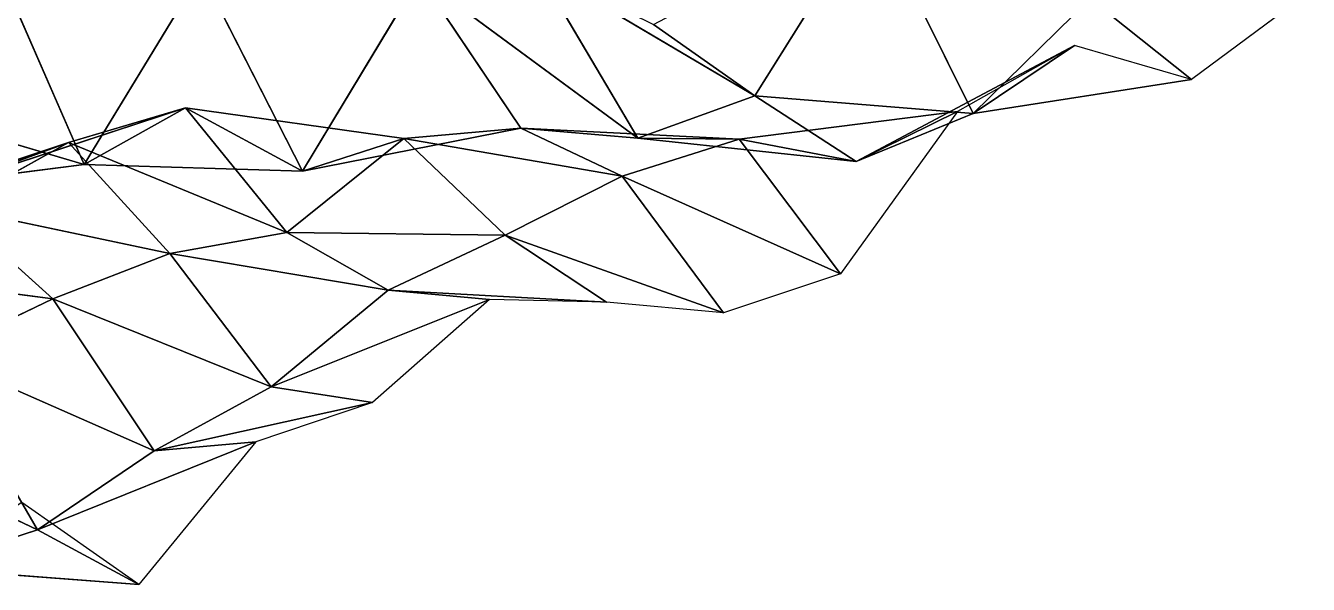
# Model space of a CAD drawing. Header units: metres. Extents: x -3703 to 431, y -1555 to 134.
# Drawn here: x 82.7 to 229.9, y -57.8 to 6.3 of the extents above; entities that cross this region are included whole.
import ezdxf

# ---------------------------------------------------------------- set-up
doc = ezdxf.new("R2010")
doc.units = ezdxf.units.M

msp = doc.modelspace()

# ---------------------------------------------------------------- linework, layer by layer
for p, q in [((179.77988, 19.69754, -864.0957), (166.36346, -1.74118, -886.79736)), ((166.36346, -1.74118, -886.79736), (179.77988, 19.69754, -864.0957)), ((179.77988, 19.69754, -864.0957), (191.40741, -3.749069, -899.17957)), ((191.40741, -3.749069, -899.17957), (179.77988, 19.69754, -864.0957)), ((77.81516, 17.0215, -879.9946), (89.442726, -9.597824, -914.369)), ((89.442726, -9.597824, -914.369), (77.81516, 17.0215, -879.9946)), ((102.85912, 12.481178, -891.81055), (89.442726, -9.597824, -914.369)), ((89.442726, -9.597824, -914.369), (102.85912, 12.481178, -891.81055)), ((102.85912, 12.481178, -891.81055), (114.48669, -10.363068, -927.02905)), ((114.48669, -10.363068, -927.02905), (102.85912, 12.481178, -891.81055)), ((127.90308, 11.897034, -904.5111), (114.48669, -10.363068, -927.02905)), ((114.48669, -10.363068, -927.02905), (127.90308, 11.897034, -904.5111)), ((152.94705, -6.576218, -913.2117), (127.90308, 11.897034, -904.5111)), ((127.90308, 11.897034, -904.5111), (139.53067, -5.438736, -940.9614)), ((139.53067, -5.438736, -940.9614), (127.90308, 11.897034, -904.5111)), ((127.90308, 11.897034, -904.5111), (152.94705, -6.576218, -913.2117)), ((166.36346, -1.74118, -886.79736), (141.31949, 13.107742, -877.2864)), ((141.31949, 13.107742, -877.2864), (152.94705, -6.576218, -913.2117)), ((152.94705, -6.576218, -913.2117), (141.31949, 13.107742, -877.2864)), ((141.31949, 13.107742, -877.2864), (166.36346, -1.74118, -886.79736)), ((204.82382, 9.460709, -874.6378), (191.40741, -3.749069, -899.17957)), ((191.40741, -3.749069, -899.17957), (204.82382, 9.460709, -874.6378)), ((204.82382, 9.460709, -874.6378), (216.45139, 0.148438, -912.8823)), ((216.45139, 0.148438, -912.8823), (204.82382, 9.460709, -874.6378)), ((229.8678, 10.1213, -887.6168), (216.45139, 0.148438, -912.8823)), ((154.7359, 6.451233, -848.3025), (166.36346, -1.74118, -886.79736)), ((166.36346, -1.74118, -886.79736), (154.7359, 6.451233, -848.3025)), ((203.03497, 4.066208, -941.2538), (177.991, -9.268188, -925.4409)), ((177.991, -9.268188, -925.4409), (203.03497, 4.066208, -941.2538)), ((203.03497, 4.066208, -941.2538), (189.61859, -3.504227, -967.0564)), ((191.40741, -3.749069, -899.17957), (203.03497, 4.066208, -941.2538)), ((203.03497, 4.066208, -941.2538), (191.40741, -3.749069, -899.17957)), ((216.45139, 0.148438, -912.8823), (203.03497, 4.066208, -941.2538)), ((216.45139, 0.148438, -912.8823), (191.40741, -3.749069, -899.17957)), ((191.40741, -3.749069, -899.17957), (216.45139, 0.148438, -912.8823)), ((89.442726, -9.597824, -914.369), (64.398766, -2.224915, -903.1864)), ((64.398766, -2.224915, -903.1864), (89.442726, -9.597824, -914.369)), ((166.36346, -1.74118, -886.79736), (152.94705, -6.576218, -913.2117)), ((152.94705, -6.576218, -913.2117), (166.36346, -1.74118, -886.79736)), ((191.40741, -3.749069, -899.17957), (166.36346, -1.74118, -886.79736)), ((166.36346, -1.74118, -886.79736), (177.991, -9.268188, -925.4409)), ((177.991, -9.268188, -925.4409), (166.36346, -1.74118, -886.79736)), ((166.36346, -1.74118, -886.79736), (191.40741, -3.749069, -899.17957)), ((101.07026, -3.104477, -956.1476), (76.0263, -11.328552, -941.4774)), ((76.0263, -11.328552, -941.4774), (101.07026, -3.104477, -956.1476)), ((101.07026, -3.104477, -956.1476), (87.65388, -7.070679, -982.7562)), ((87.65388, -7.070679, -982.7562), (101.07026, -3.104477, -956.1476)), ((89.442726, -9.597824, -914.369), (101.07026, -3.104477, -956.1476)), ((101.07026, -3.104477, -956.1476), (89.442726, -9.597824, -914.369)), ((114.48669, -10.363068, -927.02905), (101.07026, -3.104477, -956.1476)), ((126.114235, -6.631104, -968.1902), (101.07026, -3.104477, -956.1476)), ((101.07026, -3.104477, -956.1476), (114.48669, -10.363068, -927.02905)), ((101.07026, -3.104477, -956.1476), (112.69785, -17.40155, -993.27734)), ((112.69785, -17.40155, -993.27734), (101.07026, -3.104477, -956.1476)), ((101.07026, -3.104477, -956.1476), (126.114235, -6.631104, -968.1902)), ((189.61859, -3.504227, -967.0564), (164.57462, -6.707474, -953.5089)), ((164.57462, -6.707474, -953.5089), (189.61859, -3.504227, -967.0564)), ((189.61859, -3.504227, -967.0564), (176.20215, -22.16072, -990.3801)), ((177.991, -9.268188, -925.4409), (189.61859, -3.504227, -967.0564)), ((189.61859, -3.504227, -967.0564), (177.991, -9.268188, -925.4409)), ((191.40741, -3.749069, -899.17957), (177.991, -9.268188, -925.4409)), ((177.991, -9.268188, -925.4409), (191.40741, -3.749069, -899.17957)), ((139.53067, -5.438736, -940.9614), (114.48669, -10.363068, -927.02905)), ((114.48669, -10.363068, -927.02905), (139.53067, -5.438736, -940.9614)), ((139.53067, -5.438736, -940.9614), (126.114235, -6.631104, -968.1902)), ((126.114235, -6.631104, -968.1902), (139.53067, -5.438736, -940.9614)), ((152.94705, -6.576218, -913.2117), (139.53067, -5.438736, -940.9614)), ((164.57462, -6.707474, -953.5089), (139.53067, -5.438736, -940.9614)), ((139.53067, -5.438736, -940.9614), (152.94705, -6.576218, -913.2117)), ((139.53067, -5.438736, -940.9614), (151.15817, -10.939789, -980.058)), ((151.15817, -10.939789, -980.058), (139.53067, -5.438736, -940.9614)), ((139.53067, -5.438736, -940.9614), (164.57462, -6.707474, -953.5089)), ((87.65388, -7.070679, -982.7562), (62.609917, -15.452164, -968.0508)), ((62.609917, -15.452164, -968.0508), (87.65388, -7.070679, -982.7562)), ((87.65388, -7.070679, -982.7562), (74.237465, -14.534515, -1008.58264)), ((74.237465, -14.534515, -1008.58264), (87.65388, -7.070679, -982.7562)), ((76.0263, -11.328552, -941.4774), (87.65388, -7.070679, -982.7562)), ((87.65388, -7.070679, -982.7562), (76.0263, -11.328552, -941.4774)), ((112.69785, -17.40155, -993.27734), (87.65388, -7.070679, -982.7562)), ((87.65388, -7.070679, -982.7562), (99.28144, -19.81958, -1020.2322)), ((99.28144, -19.81958, -1020.2322), (87.65388, -7.070679, -982.7562)), ((87.65388, -7.070679, -982.7562), (112.69785, -17.40155, -993.27734)), ((126.114235, -6.631104, -968.1902), (112.69785, -17.40155, -993.27734)), ((112.69785, -17.40155, -993.27734), (126.114235, -6.631104, -968.1902)), ((114.48669, -10.363068, -927.02905), (126.114235, -6.631104, -968.1902)), ((126.114235, -6.631104, -968.1902), (114.48669, -10.363068, -927.02905)), ((151.15817, -10.939789, -980.058), (126.114235, -6.631104, -968.1902)), ((126.114235, -6.631104, -968.1902), (137.74179, -17.695435, -1006.04285)), ((137.74179, -17.695435, -1006.04285), (126.114235, -6.631104, -968.1902)), ((126.114235, -6.631104, -968.1902), (151.15817, -10.939789, -980.058)), ((164.57462, -6.707474, -953.5089), (151.15817, -10.939789, -980.058)), ((151.15817, -10.939789, -980.058), (164.57462, -6.707474, -953.5089)), ((177.991, -9.268188, -925.4409), (152.94705, -6.576218, -913.2117)), ((152.94705, -6.576218, -913.2117), (164.57462, -6.707474, -953.5089)), ((164.57462, -6.707474, -953.5089), (152.94705, -6.576218, -913.2117)), ((152.94705, -6.576218, -913.2117), (177.991, -9.268188, -925.4409)), ((177.991, -9.268188, -925.4409), (164.57462, -6.707474, -953.5089)), ((164.57462, -6.707474, -953.5089), (177.991, -9.268188, -925.4409)), ((164.57462, -6.707474, -953.5089), (176.20215, -22.16072, -990.3801)), ((176.20215, -22.16072, -990.3801), (164.57462, -6.707474, -953.5089)), ((89.442726, -9.597824, -914.369), (76.0263, -11.328552, -941.4774)), ((76.0263, -11.328552, -941.4774), (89.442726, -9.597824, -914.369)), ((114.48669, -10.363068, -927.02905), (89.442726, -9.597824, -914.369)), ((89.442726, -9.597824, -914.369), (114.48669, -10.363068, -927.02905)), ((151.15817, -10.939789, -980.058), (137.74179, -17.695435, -1006.04285)), ((137.74179, -17.695435, -1006.04285), (151.15817, -10.939789, -980.058)), ((176.20215, -22.16072, -990.3801), (151.15817, -10.939789, -980.058)), ((151.15817, -10.939789, -980.058), (162.78577, -26.64415, -1016.87305)), ((162.78577, -26.64415, -1016.87305), (151.15817, -10.939789, -980.058)), ((151.15817, -10.939789, -980.058), (176.20215, -22.16072, -990.3801)), ((99.28144, -19.81958, -1020.2322), (74.237465, -14.534515, -1008.58264)), ((74.237465, -14.534515, -1008.58264), (85.86503, -25.01738, -1046.5653)), ((85.86503, -25.01738, -1046.5653), (74.237465, -14.534515, -1008.58264)), ((74.237465, -14.534515, -1008.58264), (99.28144, -19.81958, -1020.2322)), ((112.69785, -17.40155, -993.27734), (99.28144, -19.81958, -1020.2322)), ((99.28144, -19.81958, -1020.2322), (112.69785, -17.40155, -993.27734)), ((137.74179, -17.695435, -1006.04285), (112.69785, -17.40155, -993.27734)), ((112.69785, -17.40155, -993.27734), (124.325386, -24.02684, -1032.1226)), ((124.325386, -24.02684, -1032.1226), (112.69785, -17.40155, -993.27734)), ((112.69785, -17.40155, -993.27734), (137.74179, -17.695435, -1006.04285)), ((137.74179, -17.695435, -1006.04285), (124.325386, -24.02684, -1032.1226)), ((124.325386, -24.02684, -1032.1226), (137.74179, -17.695435, -1006.04285)), ((162.78577, -26.64415, -1016.87305), (137.74179, -17.695435, -1006.04285)), ((137.74179, -17.695435, -1006.04285), (149.36935, -25.419434, -1044.6423)), ((149.36935, -25.419434, -1044.6423), (137.74179, -17.695435, -1006.04285)), ((137.74179, -17.695435, -1006.04285), (162.78577, -26.64415, -1016.87305)), ((99.28144, -19.81958, -1020.2322), (85.86503, -25.01738, -1046.5653)), ((85.86503, -25.01738, -1046.5653), (99.28144, -19.81958, -1020.2322)), ((124.325386, -24.02684, -1032.1226), (99.28144, -19.81958, -1020.2322)), ((99.28144, -19.81958, -1020.2322), (110.90897, -35.10092, -1057.1417)), ((110.90897, -35.10092, -1057.1417), (99.28144, -19.81958, -1020.2322)), ((99.28144, -19.81958, -1020.2322), (124.325386, -24.02684, -1032.1226)), ((85.86503, -25.01738, -1046.5653), (60.821053, -21.783234, -1034.4573)), ((60.821053, -21.783234, -1034.4573), (85.86503, -25.01738, -1046.5653)), ((176.20215, -22.16072, -990.3801), (162.78577, -26.64415, -1016.87305)), ((124.325386, -24.02684, -1032.1226), (110.90897, -35.10092, -1057.1417)), ((110.90897, -35.10092, -1057.1417), (124.325386, -24.02684, -1032.1226)), ((149.36935, -25.419434, -1044.6423), (124.325386, -24.02684, -1032.1226)), ((124.325386, -24.02684, -1032.1226), (135.95294, -25.11525, -1072.2058)), ((135.95294, -25.11525, -1072.2058), (124.325386, -24.02684, -1032.1226)), ((124.325386, -24.02684, -1032.1226), (149.36935, -25.419434, -1044.6423)), ((85.86503, -25.01738, -1046.5653), (72.448616, -31.43193, -1072.6265)), ((72.448616, -31.43193, -1072.6265), (85.86503, -25.01738, -1046.5653)), ((110.90897, -35.10092, -1057.1417), (85.86503, -25.01738, -1046.5653)), ((85.86503, -25.01738, -1046.5653), (97.49256, -42.451874, -1082.9935)), ((97.49256, -42.451874, -1082.9935), (85.86503, -25.01738, -1046.5653)), ((85.86503, -25.01738, -1046.5653), (110.90897, -35.10092, -1057.1417)), ((135.95294, -25.11525, -1072.2058), (110.90897, -35.10092, -1057.1417)), ((110.90897, -35.10092, -1057.1417), (135.95294, -25.11525, -1072.2058)), ((135.95294, -25.11525, -1072.2058), (122.53654, -36.914856, -1097.0629)), ((149.36935, -25.419434, -1044.6423), (135.95294, -25.11525, -1072.2058)), ((162.78577, -26.64415, -1016.87305), (149.36935, -25.419434, -1044.6423)), ((97.49256, -42.451874, -1082.9935), (72.448616, -31.43193, -1072.6265)), ((72.448616, -31.43193, -1072.6265), (84.07615, -51.537506, -1108.4574)), ((84.07615, -51.537506, -1108.4574), (72.448616, -31.43193, -1072.6265)), ((72.448616, -31.43193, -1072.6265), (97.49256, -42.451874, -1082.9935)), ((110.90897, -35.10092, -1057.1417), (97.49256, -42.451874, -1082.9935)), ((97.49256, -42.451874, -1082.9935), (110.90897, -35.10092, -1057.1417)), ((110.90897, -35.10092, -1057.1417), (122.53654, -36.914856, -1097.0629)), ((122.53654, -36.914856, -1097.0629), (110.90897, -35.10092, -1057.1417)), ((122.53654, -36.914856, -1097.0629), (97.49256, -42.451874, -1082.9935)), ((97.49256, -42.451874, -1082.9935), (122.53654, -36.914856, -1097.0629)), ((122.53654, -36.914856, -1097.0629), (109.120125, -41.41272, -1123.5526)), ((84.07615, -51.537506, -1108.4574), (59.032204, -39.607803, -1098.2937)), ((59.032204, -39.607803, -1098.2937), (84.07615, -51.537506, -1108.4574)), ((109.120125, -41.41272, -1123.5526), (84.07615, -51.537506, -1108.4574)), ((84.07615, -51.537506, -1108.4574), (109.120125, -41.41272, -1123.5526)), ((97.49256, -42.451874, -1082.9935), (84.07615, -51.537506, -1108.4574)), ((84.07615, -51.537506, -1108.4574), (97.49256, -42.451874, -1082.9935)), ((109.120125, -41.41272, -1123.5526), (95.70371, -57.788437, -1147.3864)), ((97.49256, -42.451874, -1082.9935), (109.120125, -41.41272, -1123.5526)), ((109.120125, -41.41272, -1123.5526), (97.49256, -42.451874, -1082.9935)), ((95.70371, -57.788437, -1147.3864), (82.2873, -48.391663, -1176.9829)), ((84.07615, -51.537506, -1108.4574), (70.65974, -55.901184, -1134.977)), ((70.65974, -55.901184, -1134.977), (84.07615, -51.537506, -1108.4574)), ((84.07615, -51.537506, -1108.4574), (95.70371, -57.788437, -1147.3864)), ((95.70371, -57.788437, -1147.3864), (84.07615, -51.537506, -1108.4574)), ((95.70371, -57.788437, -1147.3864), (70.65974, -55.901184, -1134.977)), ((70.65974, -55.901184, -1134.977), (95.70371, -57.788437, -1147.3864))]:
    msp.add_line(p, q)
for points in [[(166.36346, -1.74118, -886.79736), (154.7359, 6.451233, -848.3025), (179.77988, 19.69754, -864.0957), (179.77998, 19.69764, -864.0956)], [(179.77988, 19.69754, -864.0957), (191.40741, -3.749069, -899.17957), (166.36346, -1.74118, -886.79736), (166.36357, -1.74108, -886.79724)], [(191.40741, -3.749069, -899.17957), (179.77988, 19.69754, -864.0957), (204.82382, 9.460709, -874.6378), (204.82393, 9.460809, -874.6377)], [(77.81516, 17.0215, -879.9946), (89.442726, -9.597824, -914.369), (64.398766, -2.224915, -903.1864), (64.398865, -2.224815, -903.1863)], [(89.442726, -9.597824, -914.369), (77.81516, 17.0215, -879.9946), (102.85912, 12.481178, -891.81055), (102.85922, 12.481278, -891.8104)], [(102.85912, 12.481178, -891.81055), (114.48669, -10.363068, -927.02905), (89.442726, -9.597824, -914.369), (89.442825, -9.597724, -914.3689)], [(114.48669, -10.363068, -927.02905), (102.85912, 12.481178, -891.81055), (127.90308, 11.897034, -904.5111), (127.90318, 11.897134, -904.511)], [(127.90308, 11.897034, -904.5111), (139.53067, -5.438736, -940.9614), (114.48669, -10.363068, -927.02905), (114.486786, -10.362967, -927.02893)], [(141.31949, 13.107742, -877.2864), (152.94705, -6.576218, -913.2117), (127.90308, 11.897034, -904.5111), (127.90318, 11.897134, -904.511)], [(139.53067, -5.438736, -940.9614), (127.90308, 11.897034, -904.5111), (152.94705, -6.576218, -913.2117), (152.94716, -6.576117, -913.21155)], [(154.7359, 6.451233, -848.3025), (166.36346, -1.74118, -886.79736), (141.31949, 13.107742, -877.2864), (141.3196, 13.107842, -877.28625)], [(152.94705, -6.576218, -913.2117), (141.31949, 13.107742, -877.2864), (166.36346, -1.74118, -886.79736), (166.36357, -1.74108, -886.79724)], [(204.82382, 9.460709, -874.6378), (216.45139, 0.148438, -912.8823), (191.40741, -3.749069, -899.17957), (191.40752, -3.748969, -899.17944)], [(216.45139, 0.148438, -912.8823), (204.82382, 9.460709, -874.6378), (229.8678, 10.1213, -887.6168), (229.8679, 10.1214, -887.6167)], [(189.61859, -3.504227, -967.0564), (177.991, -9.268188, -925.4409), (203.03497, 4.066208, -941.2538), (203.03508, 4.066308, -941.25366)], [(191.40741, -3.749069, -899.17957), (203.03497, 4.066208, -941.2538), (177.991, -9.268188, -925.4409), (177.9911, -9.268088, -925.4408)], [(203.03497, 4.066208, -941.2538), (191.40741, -3.749069, -899.17957), (216.45139, 0.148438, -912.8823), (216.45149, 0.148537, -912.8822)], [(76.0263, -11.328552, -941.4774), (64.398766, -2.224915, -903.1864), (89.442726, -9.597824, -914.369), (89.442825, -9.597724, -914.3689)], [(166.36346, -1.74118, -886.79736), (177.991, -9.268188, -925.4409), (152.94705, -6.576218, -913.2117), (152.94716, -6.576117, -913.21155)], [(177.991, -9.268188, -925.4409), (166.36346, -1.74118, -886.79736), (191.40741, -3.749069, -899.17957), (191.40752, -3.748969, -899.17944)], [(87.65388, -7.070679, -982.7562), (76.0263, -11.328552, -941.4774), (101.07026, -3.104477, -956.1476), (101.07036, -3.104377, -956.14746)], [(89.442726, -9.597824, -914.369), (101.07026, -3.104477, -956.1476), (76.0263, -11.328552, -941.4774), (76.0264, -11.328452, -941.4773)], [(101.07026, -3.104477, -956.1476), (112.69785, -17.40155, -993.27734), (87.65388, -7.070679, -982.7562), (87.65398, -7.070579, -982.7561)], [(101.07026, -3.104477, -956.1476), (89.442726, -9.597824, -914.369), (114.48669, -10.363068, -927.02905), (114.486786, -10.362967, -927.02893)], [(114.48669, -10.363068, -927.02905), (126.114235, -6.631104, -968.1902), (101.07026, -3.104477, -956.1476), (101.07036, -3.104377, -956.14746)], [(112.69785, -17.40155, -993.27734), (101.07026, -3.104477, -956.1476), (126.114235, -6.631104, -968.1902), (126.114334, -6.631003, -968.19006)], [(176.20215, -22.16072, -990.3801), (164.57462, -6.707474, -953.5089), (189.61859, -3.504227, -967.0564), (189.6187, -3.504127, -967.0563)], [(177.991, -9.268188, -925.4409), (189.61859, -3.504227, -967.0564), (164.57462, -6.707474, -953.5089), (164.57472, -6.707374, -953.5088)], [(126.114235, -6.631104, -968.1902), (114.48669, -10.363068, -927.02905), (139.53067, -5.438736, -940.9614), (139.53078, -5.438636, -940.9613)], [(139.53067, -5.438736, -940.9614), (151.15817, -10.939789, -980.058), (126.114235, -6.631104, -968.1902), (126.114334, -6.631003, -968.19006)], [(152.94705, -6.576218, -913.2117), (164.57462, -6.707474, -953.5089), (139.53067, -5.438736, -940.9614), (139.53078, -5.438636, -940.9613)], [(151.15817, -10.939789, -980.058), (139.53067, -5.438736, -940.9614), (164.57462, -6.707474, -953.5089), (164.57472, -6.707374, -953.5088)], [(74.237465, -14.534515, -1008.58264), (62.609917, -15.452164, -968.0508), (87.65388, -7.070679, -982.7562), (87.65398, -7.070579, -982.7561)], [(76.0263, -11.328552, -941.4774), (87.65388, -7.070679, -982.7562), (62.609917, -15.452164, -968.0508), (62.610016, -15.452064, -968.05066)], [(87.65388, -7.070679, -982.7562), (99.28144, -19.81958, -1020.2322), (74.237465, -14.534515, -1008.58264), (74.237564, -14.534415, -1008.5825)], [(99.28144, -19.81958, -1020.2322), (87.65388, -7.070679, -982.7562), (112.69785, -17.40155, -993.27734), (112.69795, -17.401451, -993.2772)], [(126.114235, -6.631104, -968.1902), (137.74179, -17.695435, -1006.04285), (112.69785, -17.40155, -993.27734), (112.69795, -17.401451, -993.2772)], [(137.74179, -17.695435, -1006.04285), (126.114235, -6.631104, -968.1902), (151.15817, -10.939789, -980.058), (151.15828, -10.939689, -980.05786)], [(164.57462, -6.707474, -953.5089), (176.20215, -22.16072, -990.3801), (151.15817, -10.939789, -980.058), (151.15828, -10.939689, -980.05786)], [(164.57462, -6.707474, -953.5089), (152.94705, -6.576218, -913.2117), (177.991, -9.268188, -925.4409), (177.9911, -9.268088, -925.4408)], [(151.15817, -10.939789, -980.058), (162.78577, -26.64415, -1016.87305), (137.74179, -17.695435, -1006.04285), (137.7419, -17.695335, -1006.0427)], [(162.78577, -26.64415, -1016.87305), (151.15817, -10.939789, -980.058), (176.20215, -22.16072, -990.3801), (176.20226, -22.160622, -990.38)], [(74.237465, -14.534515, -1008.58264), (85.86503, -25.01738, -1046.5653), (60.821053, -21.783234, -1034.4573), (60.82115, -21.783134, -1034.4572)], [(85.86503, -25.01738, -1046.5653), (74.237465, -14.534515, -1008.58264), (99.28144, -19.81958, -1020.2322), (99.28154, -19.81948, -1020.23206)], [(112.69785, -17.40155, -993.27734), (124.325386, -24.02684, -1032.1226), (99.28144, -19.81958, -1020.2322), (99.28154, -19.81948, -1020.23206)], [(124.325386, -24.02684, -1032.1226), (112.69785, -17.40155, -993.27734), (137.74179, -17.695435, -1006.04285), (137.7419, -17.695335, -1006.0427)], [(137.74179, -17.695435, -1006.04285), (149.36935, -25.419434, -1044.6423), (124.325386, -24.02684, -1032.1226), (124.325485, -24.026741, -1032.1224)], [(149.36935, -25.419434, -1044.6423), (137.74179, -17.695435, -1006.04285), (162.78577, -26.64415, -1016.87305), (162.78587, -26.64405, -1016.8729)], [(99.28144, -19.81958, -1020.2322), (110.90897, -35.10092, -1057.1417), (85.86503, -25.01738, -1046.5653), (85.86513, -25.01728, -1046.5652)], [(110.90897, -35.10092, -1057.1417), (99.28144, -19.81958, -1020.2322), (124.325386, -24.02684, -1032.1226), (124.325485, -24.026741, -1032.1224)], [(72.448616, -31.43193, -1072.6265), (60.821053, -21.783234, -1034.4573), (85.86503, -25.01738, -1046.5653), (85.86513, -25.01728, -1046.5652)], [(124.325386, -24.02684, -1032.1226), (135.95294, -25.11525, -1072.2058), (110.90897, -35.10092, -1057.1417), (110.90907, -35.100822, -1057.1416)], [(135.95294, -25.11525, -1072.2058), (124.325386, -24.02684, -1032.1226), (149.36935, -25.419434, -1044.6423), (149.36946, -25.419334, -1044.6422)], [(85.86503, -25.01738, -1046.5653), (97.49256, -42.451874, -1082.9935), (72.448616, -31.43193, -1072.6265), (72.448715, -31.431831, -1072.6263)], [(97.49256, -42.451874, -1082.9935), (85.86503, -25.01738, -1046.5653), (110.90897, -35.10092, -1057.1417), (110.90907, -35.100822, -1057.1416)], [(122.53654, -36.914856, -1097.0629), (110.90897, -35.10092, -1057.1417), (135.95294, -25.11525, -1072.2058), (135.95305, -25.11515, -1072.2057)], [(72.448616, -31.43193, -1072.6265), (84.07615, -51.537506, -1108.4574), (59.032204, -39.607803, -1098.2937), (59.032303, -39.607704, -1098.2936)], [(84.07615, -51.537506, -1108.4574), (72.448616, -31.43193, -1072.6265), (97.49256, -42.451874, -1082.9935), (97.49266, -42.451775, -1082.9934)], [(110.90897, -35.10092, -1057.1417), (122.53654, -36.914856, -1097.0629), (97.49256, -42.451874, -1082.9935), (97.49266, -42.451775, -1082.9934)], [(109.120125, -41.41272, -1123.5526), (97.49256, -42.451874, -1082.9935), (122.53654, -36.914856, -1097.0629), (122.53664, -36.914757, -1097.0627)], [(70.65974, -55.901184, -1134.977), (59.032204, -39.607803, -1098.2937), (84.07615, -51.537506, -1108.4574), (84.07625, -51.537407, -1108.4573)], [(95.70371, -57.788437, -1147.3864), (84.07615, -51.537506, -1108.4574), (109.120125, -41.41272, -1123.5526), (109.120224, -41.41262, -1123.5525)], [(97.49256, -42.451874, -1082.9935), (109.120125, -41.41272, -1123.5526), (84.07615, -51.537506, -1108.4574), (84.07625, -51.537407, -1108.4573)], [(82.2873, -48.391663, -1176.9829), (70.65974, -55.901184, -1134.977), (95.70371, -57.788437, -1147.3864), (95.70381, -57.788338, -1147.3862)], [(84.07615, -51.537506, -1108.4574), (95.70371, -57.788437, -1147.3864), (70.65974, -55.901184, -1134.977), (70.659836, -55.901085, -1134.9769)]]:
    msp.add_3dface(points)

doc.saveas('drawing.dxf')
